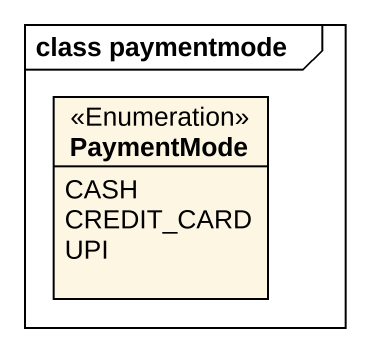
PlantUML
@startuml
mainframe class paymentmode
hide circle
hide empty members
enum PaymentMode <<Enumeration>> {
  CASH
  CREDIT_CARD
  UPI
}
@enduml
